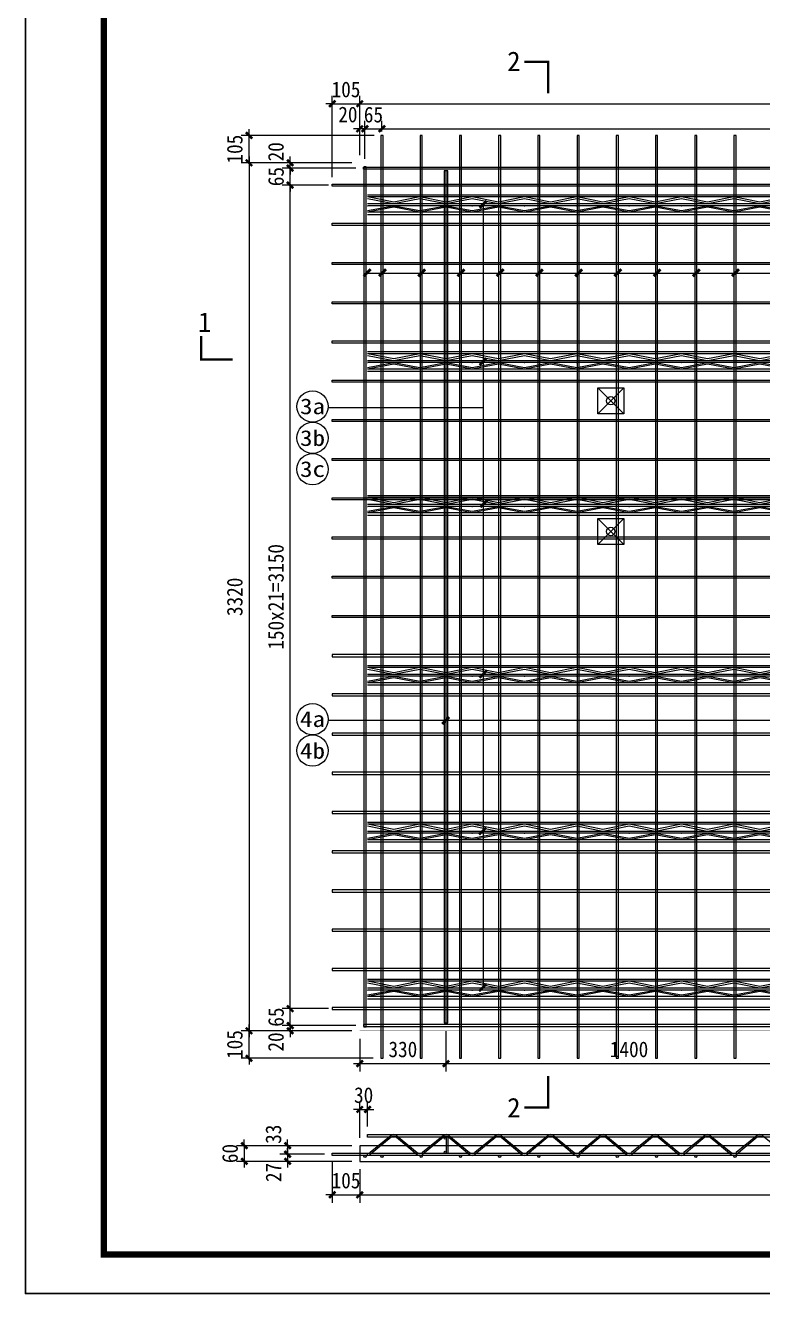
# Model space of a CAD drawing. Header units: millimetres. Extents: x 1735 to 53087, y 855 to 10491.
# Drawn here: x 1735 to 4554, y 855 to 5706 of the extents above; entities that cross this region are included whole.
import ezdxf
from ezdxf.enums import TextEntityAlignment as Align

# ---------------------------------------------------------------- set-up
doc = ezdxf.new("R2010")
doc.units = ezdxf.units.MM
for name, color, linetype, lineweight in [('PUB_DIM', 3, 'Continuous', 15), ('YG-标注', 151, 'Continuous', 15), ('YZ-符号', 96, 'Continuous', 9), ('墙板支撑', 7, 'Continuous', 15), ('文字标注', 7, 'Continuous', 15), ('轮廓线', 2, 'Continuous', 13)]:
    doc.layers.add(name, color=color, linetype=linetype, lineweight=lineweight)
for name, color, linetype in [('S-DETL-TEXT', 7, 'Continuous'), ('YZ-标题文字', 2, 'Continuous'), ('图框2', 1, 'Continuous'), ('图框线', 7, 'Continuous'), ('桁架', 4, 'Continuous'), ('钢筋', 7, 'Continuous')]:
    doc.layers.add(name, color=color, linetype=linetype)
doc.styles.add('YG-样式 2', font='simhei.ttf')
doc.styles.add('YZ-样式 1', font='simhei.ttf', dxfattribs={"width": 0.85})
doc.styles.add('YZ-样式 2', font='simhei.ttf', dxfattribs={"width": 0.9})
doc.dimstyles.new('YZ-30', dxfattribs={"dimscale": 30, "dimtxt": 2, "dimasz": 0.8, "dimexe": 1, "dimexo": 1, "dimgap": 0.8, "dimtad": 1, "dimdec": 0, "dimzin": 1, "dimdsep": 46, "dimtxsty": 'YZ-样式 2', "dimblk": 'ARCHTICK', "dimcen": 250, "dimdle": 0.8, "dimclrd": 151, "dimclre": 151, "dimclrt": 7, "dimazin": 0, "dimtfac": 1, "dimtdec": 0, "dimtix": 1, "dimtmove": 2, "dimatfit": 2, "dimldrblk": 'ARCHTICK', "dimfxl": 1, "dimlwd": 9, "dimlwe": 9, "dimarcsym": 0})

# ---------------------------------------------------------------- blocks, each defined once
blk = doc.blocks.new('_ArchTick')
at = {"color": 0, "linetype": 'ByBlock', "const_width": 0.4}
blk.add_lwpolyline([(-0.5, -0.5), (0.5, 0.5)], dxfattribs=at)
blk = doc.blocks.new('*D96')
at = {"layer": 'Defpoints', "color": 0, "ltscale": 30, "transparency": 16777216}
for p in [(3013.1, 5179.8), (2589.8, 1859.8), (3013.1, 1859.8)]:
    blk.add_point(p, dxfattribs=at)
at = {"layer": 'YG-标注', "color": 151, "lineweight": 9, "ltscale": 30, "transparency": 16777216}
for p, q in [((2589.8, 5203.8), (2589.8, 1835.8)), ((2983.1, 5179.8), (2559.8, 5179.8)), ((2983.1, 1859.8), (2559.8, 1859.8))]:
    blk.add_line(p, q, dxfattribs=at)
at = {"layer": 'YG-标注', "color": 151, "lineweight": 9, "ltscale": 30, "transparency": 16777216, "xscale": 24, "yscale": 24, "zscale": 24}
for p, rotation in [((2589.8, 5179.8), 90), ((2589.8, 1859.8), 270)]:
    blk.add_blockref('_ArchTick', p, dxfattribs=dict(at, rotation=rotation))
at = {"layer": 'YG-标注', "color": 7, "lineweight": 9, "ltscale": 30, "transparency": 16777216, "insert": (2535.5, 3519.8), "char_height": 60, "attachment_point": 5, "rotation": 90, "style": 'YZ-样式 2'}
blk.add_mtext('3320', dxfattribs=at)
blk = doc.blocks.new('*D97')
at = {"layer": 'Defpoints', "color": 0, "ltscale": 30, "transparency": 16777216}
for p in [(2589.8, 5284.8), (3098.1, 5284.8), (3013.1, 5179.8)]:
    blk.add_point(p, dxfattribs=at)
at = {"layer": 'YG-标注', "color": 151, "lineweight": 9, "ltscale": 30, "transparency": 16777216}
for p, q in [((2589.8, 5284.8), (2589.8, 5308.8)), ((3068.1, 5284.8), (2559.8, 5284.8)), ((2589.8, 5179.8), (2589.8, 5284.8)), ((2983.1, 5179.8), (2559.8, 5179.8)), ((2589.8, 5179.8), (2589.8, 5155.8))]:
    blk.add_line(p, q, dxfattribs=at)
at = {"layer": 'YG-标注', "color": 151, "lineweight": 9, "ltscale": 30, "transparency": 16777216, "xscale": 24, "yscale": 24, "zscale": 24}
for p, rotation in [((2589.8, 5284.8), 270), ((2589.8, 5179.8), 90)]:
    blk.add_blockref('_ArchTick', p, dxfattribs=dict(at, rotation=rotation))
at = {"layer": 'YG-标注', "color": 7, "lineweight": 9, "ltscale": 30, "transparency": 16777216, "insert": (2535.5, 5232.3), "char_height": 60, "attachment_point": 5, "rotation": 90, "style": 'YZ-样式 2'}
blk.add_mtext('105', dxfattribs=at)
blk = doc.blocks.new('*D98')
at = {"layer": 'Defpoints', "color": 0, "ltscale": 30, "transparency": 16777216}
for p in [(2589.8, 1859.8), (3013.1, 1859.8), (3094.1, 1754.8)]:
    blk.add_point(p, dxfattribs=at)
at = {"layer": 'YG-标注', "color": 151, "lineweight": 9, "ltscale": 30, "transparency": 16777216}
for p, q in [((2983.1, 1859.8), (2559.8, 1859.8)), ((2589.8, 1859.8), (2589.8, 1883.8)), ((2589.8, 1754.8), (2589.8, 1859.8)), ((3064.1, 1754.8), (2559.8, 1754.8)), ((2589.8, 1754.8), (2589.8, 1730.8))]:
    blk.add_line(p, q, dxfattribs=at)
at = {"layer": 'YG-标注', "color": 151, "lineweight": 9, "ltscale": 30, "transparency": 16777216, "xscale": 24, "yscale": 24, "zscale": 24}
for p, rotation in [((2589.8, 1859.8), 270), ((2589.8, 1754.8), 90)]:
    blk.add_blockref('_ArchTick', p, dxfattribs=dict(at, rotation=rotation))
at = {"layer": 'YG-标注', "color": 7, "lineweight": 9, "ltscale": 30, "transparency": 16777216, "insert": (2535.5, 1807.3), "char_height": 60, "attachment_point": 5, "rotation": 90, "style": 'YZ-样式 2'}
blk.add_mtext('105', dxfattribs=at)
blk = doc.blocks.new('*D99')
at = {"layer": 'Defpoints', "color": 0, "ltscale": 30, "transparency": 16777216}
for p in [(2747.1, 1879.8), (3013.1, 1859.8), (3028.1, 1879.8)]:
    blk.add_point(p, dxfattribs=at)
at = {"layer": 'YG-标注', "color": 151, "lineweight": 9, "ltscale": 30, "transparency": 16777216}
for p, q in [((2747.1, 1879.8), (2747.1, 1903.8)), ((2998.1, 1879.8), (2717.1, 1879.8)), ((2983.1, 1859.8), (2717.1, 1859.8)), ((2747.1, 1859.8), (2747.1, 1879.8)), ((2747.1, 1859.8), (2747.1, 1835.8))]:
    blk.add_line(p, q, dxfattribs=at)
at = {"layer": 'YG-标注', "color": 151, "lineweight": 9, "ltscale": 30, "transparency": 16777216, "xscale": 24, "yscale": 24, "zscale": 24}
for p, rotation in [((2747.1, 1879.8), 270), ((2747.1, 1859.8), 90)]:
    blk.add_blockref('_ArchTick', p, dxfattribs=dict(at, rotation=rotation))
at = {"layer": 'YG-标注', "color": 7, "lineweight": 9, "ltscale": 30, "transparency": 16777216, "insert": (2692.8, 1817.2), "char_height": 60, "attachment_point": 5, "rotation": 90, "style": 'YZ-样式 2'}
blk.add_mtext('20', dxfattribs=at)
blk = doc.blocks.new('*D100')
at = {"layer": 'Defpoints', "color": 0, "ltscale": 30, "transparency": 16777216}
for p in [(2747.1, 5094.8), (2923.1, 5094.8), (2923.1, 1944.8)]:
    blk.add_point(p, dxfattribs=at)
at = {"layer": 'YG-标注', "color": 151, "lineweight": 9, "ltscale": 30, "transparency": 16777216}
for p, q in [((2893.1, 5094.8), (2717.1, 5094.8)), ((2747.1, 1920.8), (2747.1, 5118.8)), ((2893.1, 1944.8), (2717.1, 1944.8))]:
    blk.add_line(p, q, dxfattribs=at)
at = {"layer": 'YG-标注', "color": 151, "lineweight": 9, "ltscale": 30, "transparency": 16777216, "xscale": 24, "yscale": 24, "zscale": 24}
for p, rotation in [((2747.1, 5094.8), 90), ((2747.1, 1944.8), 270)]:
    blk.add_blockref('_ArchTick', p, dxfattribs=dict(at, rotation=rotation))
at = {"layer": 'YG-标注', "color": 7, "lineweight": 9, "ltscale": 30, "transparency": 16777216, "insert": (2692.8, 3519.8), "char_height": 60, "attachment_point": 5, "rotation": 90, "style": 'YZ-样式 2'}
blk.add_mtext('150x21=3150', dxfattribs=at)
blk = doc.blocks.new('*D101')
at = {"layer": 'Defpoints', "color": 0, "ltscale": 30, "transparency": 16777216}
for p in [(2747.1, 5159.8), (3028.1, 5159.8), (2923.1, 5094.8)]:
    blk.add_point(p, dxfattribs=at)
at = {"layer": 'YG-标注', "color": 151, "lineweight": 9, "ltscale": 30, "transparency": 16777216}
for p, q in [((2998.1, 5159.8), (2717.1, 5159.8)), ((2747.1, 5159.8), (2747.1, 5183.8)), ((2747.1, 5094.8), (2747.1, 5159.8)), ((2893.1, 5094.8), (2717.1, 5094.8)), ((2747.1, 5094.8), (2747.1, 5070.8))]:
    blk.add_line(p, q, dxfattribs=at)
at = {"layer": 'YG-标注', "color": 151, "lineweight": 9, "ltscale": 30, "transparency": 16777216, "xscale": 24, "yscale": 24, "zscale": 24}
for p, rotation in [((2747.1, 5159.8), 270), ((2747.1, 5094.8), 90)]:
    blk.add_blockref('_ArchTick', p, dxfattribs=dict(at, rotation=rotation))
at = {"layer": 'YG-标注', "color": 7, "lineweight": 9, "ltscale": 30, "transparency": 16777216, "insert": (2693.1, 5127.3), "char_height": 60, "attachment_point": 5, "rotation": 90, "style": 'YZ-样式 2'}
blk.add_mtext('65', dxfattribs=at)
blk = doc.blocks.new('*D102')
at = {"layer": 'Defpoints', "color": 0, "ltscale": 30, "transparency": 16777216}
for p in [(2747.1, 5179.8), (3013.1, 5179.8), (3028.1, 5159.8)]:
    blk.add_point(p, dxfattribs=at)
at = {"layer": 'YG-标注', "color": 151, "lineweight": 9, "ltscale": 30, "transparency": 16777216}
for p, q in [((2747.1, 5179.8), (2747.1, 5203.8)), ((2983.1, 5179.8), (2717.1, 5179.8)), ((2998.1, 5159.8), (2717.1, 5159.8)), ((2747.1, 5159.8), (2747.1, 5179.8)), ((2747.1, 5159.8), (2747.1, 5135.8))]:
    blk.add_line(p, q, dxfattribs=at)
at = {"layer": 'YG-标注', "color": 151, "lineweight": 9, "ltscale": 30, "transparency": 16777216, "xscale": 24, "yscale": 24, "zscale": 24}
for p, rotation in [((2747.1, 5179.8), 270), ((2747.1, 5159.8), 90)]:
    blk.add_blockref('_ArchTick', p, dxfattribs=dict(at, rotation=rotation))
at = {"layer": 'YG-标注', "color": 7, "lineweight": 9, "ltscale": 30, "transparency": 16777216, "insert": (2692.8, 5222.2), "char_height": 60, "attachment_point": 5, "rotation": 90, "style": 'YZ-样式 2'}
blk.add_mtext('20', dxfattribs=at)
blk = doc.blocks.new('*D103')
at = {"layer": 'Defpoints', "color": 0, "ltscale": 30, "transparency": 16777216}
for p in [(2747.1, 1944.8), (2923.1, 1944.8), (3028.1, 1879.8)]:
    blk.add_point(p, dxfattribs=at)
at = {"layer": 'YG-标注', "color": 151, "lineweight": 9, "ltscale": 30, "transparency": 16777216}
for p, q in [((2893.1, 1944.8), (2717.1, 1944.8)), ((2747.1, 1944.8), (2747.1, 1968.8)), ((2747.1, 1879.8), (2747.1, 1944.8)), ((2998.1, 1879.8), (2717.1, 1879.8)), ((2747.1, 1879.8), (2747.1, 1855.8))]:
    blk.add_line(p, q, dxfattribs=at)
at = {"layer": 'YG-标注', "color": 151, "lineweight": 9, "ltscale": 30, "transparency": 16777216, "xscale": 24, "yscale": 24, "zscale": 24}
for p, rotation in [((2747.1, 1944.8), 270), ((2747.1, 1879.8), 90)]:
    blk.add_blockref('_ArchTick', p, dxfattribs=dict(at, rotation=rotation))
at = {"layer": 'YG-标注', "color": 7, "lineweight": 9, "ltscale": 30, "transparency": 16777216, "insert": (2693.1, 1912.3), "char_height": 60, "attachment_point": 5, "rotation": 90, "style": 'YZ-样式 2'}
blk.add_mtext('65', dxfattribs=at)
blk = doc.blocks.new('A$C7C4453D7')
at = {"color": 3, "lineweight": 15, "xscale": -80, "yscale": 80, "zscale": 80, "rotation": 180}
blk.add_blockref('_ArchTick', (0, 0), dxfattribs=at)
blk = doc.blocks.new('*D111')
at = {"layer": 'Defpoints', "color": 0, "ltscale": 30, "transparency": 16777216}
for p in [(3013.1, 5406), (3013.1, 5179.8), (2908.1, 5094.8)]:
    blk.add_point(p, dxfattribs=at)
at = {"layer": 'YG-标注', "color": 151, "lineweight": 9, "ltscale": 30, "transparency": 16777216}
for p, q in [((2908.1, 5124.8), (2908.1, 5436)), ((3013.1, 5209.8), (3013.1, 5436)), ((2908.1, 5406), (2884.1, 5406)), ((2908.1, 5406), (3013.1, 5406)), ((3013.1, 5406), (3037.1, 5406))]:
    blk.add_line(p, q, dxfattribs=at)
at = {"layer": 'YG-标注', "color": 151, "lineweight": 9, "ltscale": 30, "transparency": 16777216, "xscale": 24, "yscale": 24, "zscale": 24}
blk.add_blockref('_ArchTick', (2908.1, 5406), dxfattribs=at)
at = {"layer": 'YG-标注', "color": 151, "lineweight": 9, "ltscale": 30, "transparency": 16777216, "xscale": 24, "yscale": 24, "zscale": 24, "rotation": 180}
blk.add_blockref('_ArchTick', (3013.1, 5406), dxfattribs=at)
at = {"layer": 'YG-标注', "color": 7, "ltscale": 30, "transparency": 16777216, "insert": (2960.6, 5460.3), "char_height": 60, "attachment_point": 5, "style": 'YZ-样式 2'}
blk.add_mtext('105', dxfattribs=at)
blk = doc.blocks.new('*D112')
at = {"layer": 'Defpoints', "color": 0, "ltscale": 30, "transparency": 16777216}
for p in [(3098.1, 5310.1), (3098.1, 5269.8), (3033.1, 5164.8)]:
    blk.add_point(p, dxfattribs=at)
at = {"layer": 'YG-标注', "color": 151, "lineweight": 9, "ltscale": 30, "transparency": 16777216}
for p, q in [((3033.1, 5194.8), (3033.1, 5340.1)), ((3098.1, 5299.8), (3098.1, 5340.1)), ((3033.1, 5310.1), (3009.1, 5310.1)), ((3033.1, 5310.1), (3098.1, 5310.1)), ((3098.1, 5310.1), (3122.1, 5310.1))]:
    blk.add_line(p, q, dxfattribs=at)
at = {"layer": 'YG-标注', "color": 151, "lineweight": 9, "ltscale": 30, "transparency": 16777216, "xscale": 24, "yscale": 24, "zscale": 24}
blk.add_blockref('_ArchTick', (3033.1, 5310.1), dxfattribs=at)
at = {"layer": 'YG-标注', "color": 151, "lineweight": 9, "ltscale": 30, "transparency": 16777216, "xscale": 24, "yscale": 24, "zscale": 24, "rotation": 180}
blk.add_blockref('_ArchTick', (3098.1, 5310.1), dxfattribs=at)
at = {"layer": 'YG-标注', "color": 7, "ltscale": 30, "transparency": 16777216, "insert": (3065.6, 5364.1), "char_height": 60, "attachment_point": 5, "style": 'YZ-样式 2'}
blk.add_mtext('65', dxfattribs=at)
blk = doc.blocks.new('*D113')
at = {"layer": 'Defpoints', "color": 0, "ltscale": 30, "transparency": 16777216}
for p in [(3013.1, 5310.1), (3013.1, 5179.8), (3033.1, 5164.8)]:
    blk.add_point(p, dxfattribs=at)
at = {"layer": 'YG-标注', "color": 151, "lineweight": 9, "ltscale": 30, "transparency": 16777216}
for p, q in [((3013.1, 5209.8), (3013.1, 5340.1)), ((3033.1, 5194.8), (3033.1, 5340.1)), ((3013.1, 5310.1), (2989.1, 5310.1)), ((3033.1, 5310.1), (3013.1, 5310.1)), ((3033.1, 5310.1), (3057.1, 5310.1))]:
    blk.add_line(p, q, dxfattribs=at)
at = {"layer": 'YG-标注', "color": 151, "lineweight": 9, "ltscale": 30, "transparency": 16777216, "xscale": 24, "yscale": 24, "zscale": 24}
blk.add_blockref('_ArchTick', (3013.1, 5310.1), dxfattribs=at)
at = {"layer": 'YG-标注', "color": 151, "lineweight": 9, "ltscale": 30, "transparency": 16777216, "xscale": 24, "yscale": 24, "zscale": 24, "rotation": 180}
blk.add_blockref('_ArchTick', (3033.1, 5310.1), dxfattribs=at)
at = {"layer": 'YG-标注', "color": 7, "ltscale": 30, "transparency": 16777216, "insert": (2967.9, 5364.5), "char_height": 60, "attachment_point": 5, "style": 'YZ-样式 2'}
blk.add_mtext('20', dxfattribs=at)
blk = doc.blocks.new('*D114')
at = {"layer": 'Defpoints', "color": 0, "ltscale": 30, "transparency": 16777216}
for p in [(6633.1, 5406), (3013.1, 5179.8), (6633.1, 5179.8)]:
    blk.add_point(p, dxfattribs=at)
at = {"layer": 'YG-标注', "color": 151, "lineweight": 9, "ltscale": 30, "transparency": 16777216}
for p, q in [((3013.1, 5209.8), (3013.1, 5436)), ((6633.1, 5209.8), (6633.1, 5436)), ((2989.1, 5406), (6657.1, 5406))]:
    blk.add_line(p, q, dxfattribs=at)
at = {"layer": 'YG-标注', "color": 151, "lineweight": 9, "ltscale": 30, "transparency": 16777216, "xscale": 24, "yscale": 24, "zscale": 24, "rotation": 180}
blk.add_blockref('_ArchTick', (3013.1, 5406), dxfattribs=at)
at = {"layer": 'YG-标注', "color": 151, "lineweight": 9, "ltscale": 30, "transparency": 16777216, "xscale": 24, "yscale": 24, "zscale": 24}
blk.add_blockref('_ArchTick', (6633.1, 5406), dxfattribs=at)
at = {"layer": 'YG-标注', "color": 7, "lineweight": 9, "ltscale": 30, "transparency": 16777216, "insert": (4823.1, 5460.3), "char_height": 60, "attachment_point": 5, "style": 'YZ-样式 2'}
blk.add_mtext('3620', dxfattribs=at)
blk = doc.blocks.new('*D117')
at = {"layer": 'Defpoints', "color": 0, "ltscale": 30, "transparency": 16777216}
for p in [(6548.1, 5310.1), (3098.1, 5269.8), (6548.1, 5269.8)]:
    blk.add_point(p, dxfattribs=at)
at = {"layer": 'YG-标注', "color": 151, "lineweight": 9, "ltscale": 30, "transparency": 16777216}
for p, q in [((3098.1, 5299.8), (3098.1, 5340.1)), ((6548.1, 5299.8), (6548.1, 5340.1)), ((3074.1, 5310.1), (6572.1, 5310.1))]:
    blk.add_line(p, q, dxfattribs=at)
at = {"layer": 'YG-标注', "color": 151, "lineweight": 9, "ltscale": 30, "transparency": 16777216, "xscale": 24, "yscale": 24, "zscale": 24, "rotation": 180}
blk.add_blockref('_ArchTick', (3098.1, 5310.1), dxfattribs=at)
at = {"layer": 'YG-标注', "color": 151, "lineweight": 9, "ltscale": 30, "transparency": 16777216, "xscale": 24, "yscale": 24, "zscale": 24}
blk.add_blockref('_ArchTick', (6548.1, 5310.1), dxfattribs=at)
at = {"layer": 'YG-标注', "color": 7, "ltscale": 30, "transparency": 16777216, "insert": (4823.1, 5364.5), "char_height": 60, "attachment_point": 5, "style": 'YZ-样式 2'}
blk.add_mtext('150x23=3450', dxfattribs=at)
blk = doc.blocks.new('*D119')
at = {"layer": 'Defpoints', "color": 0, "ltscale": 30, "transparency": 16777216}
for p in [(2908.1, 1387.5), (3013.1, 1360.5), (3013.1, 1232.5)]:
    blk.add_point(p, dxfattribs=at)
at = {"layer": 'YG-标注', "color": 151, "lineweight": 9, "ltscale": 30, "transparency": 16777216}
for p, q in [((2908.1, 1357.5), (2908.1, 1202.5)), ((3013.1, 1330.5), (3013.1, 1202.5)), ((2908.1, 1232.5), (2884.1, 1232.5)), ((2908.1, 1232.5), (3013.1, 1232.5)), ((3013.1, 1232.5), (3037.1, 1232.5))]:
    blk.add_line(p, q, dxfattribs=at)
at = {"layer": 'YG-标注', "color": 151, "lineweight": 9, "ltscale": 30, "transparency": 16777216, "xscale": 24, "yscale": 24, "zscale": 24}
blk.add_blockref('_ArchTick', (2908.1, 1232.5), dxfattribs=at)
at = {"layer": 'YG-标注', "color": 151, "lineweight": 9, "ltscale": 30, "transparency": 16777216, "xscale": 24, "yscale": 24, "zscale": 24, "rotation": 180}
blk.add_blockref('_ArchTick', (3013.1, 1232.5), dxfattribs=at)
at = {"layer": 'YG-标注', "color": 7, "lineweight": 9, "ltscale": 30, "transparency": 16777216, "insert": (2960.6, 1286.8), "char_height": 60, "attachment_point": 5, "style": 'YZ-样式 2'}
blk.add_mtext('105', dxfattribs=at)
blk = doc.blocks.new('*D120')
at = {"layer": 'Defpoints', "color": 0, "ltscale": 30, "transparency": 16777216}
for p in [(3013.1, 1360.5), (6633.1, 1360.5), (6633.1, 1232.5)]:
    blk.add_point(p, dxfattribs=at)
at = {"layer": 'YG-标注', "color": 151, "lineweight": 9, "ltscale": 30, "transparency": 16777216}
for p, q in [((3013.1, 1330.5), (3013.1, 1202.5)), ((6633.1, 1330.5), (6633.1, 1202.5)), ((2989.1, 1232.5), (6657.1, 1232.5))]:
    blk.add_line(p, q, dxfattribs=at)
at = {"layer": 'YG-标注', "color": 151, "lineweight": 9, "ltscale": 30, "transparency": 16777216, "xscale": 24, "yscale": 24, "zscale": 24, "rotation": 180}
blk.add_blockref('_ArchTick', (3013.1, 1232.5), dxfattribs=at)
at = {"layer": 'YG-标注', "color": 151, "lineweight": 9, "ltscale": 30, "transparency": 16777216, "xscale": 24, "yscale": 24, "zscale": 24}
blk.add_blockref('_ArchTick', (6633.1, 1232.5), dxfattribs=at)
at = {"layer": 'YG-标注', "color": 7, "lineweight": 9, "ltscale": 30, "transparency": 16777216, "insert": (4823.1, 1286.8), "char_height": 60, "attachment_point": 5, "style": 'YZ-样式 2'}
blk.add_mtext('3620', dxfattribs=at)
blk = doc.blocks.new('*D123')
at = {"layer": 'Defpoints', "color": 0, "ltscale": 30, "transparency": 16777216}
for p in [(3043.1, 1559.2), (3043.1, 1463.6), (3013.1, 1420.5)]:
    blk.add_point(p, dxfattribs=at)
at = {"layer": 'YG-标注', "color": 151, "lineweight": 9, "ltscale": 30, "transparency": 16777216}
for p, q in [((3013.1, 1559.2), (2989.1, 1559.2)), ((3013.1, 1450.5), (3013.1, 1589.2)), ((3013.1, 1559.2), (3043.1, 1559.2)), ((3043.1, 1493.6), (3043.1, 1589.2)), ((3043.1, 1559.2), (3067.1, 1559.2))]:
    blk.add_line(p, q, dxfattribs=at)
at = {"layer": 'YG-标注', "color": 151, "lineweight": 9, "ltscale": 30, "transparency": 16777216, "xscale": 24, "yscale": 24, "zscale": 24}
blk.add_blockref('_ArchTick', (3013.1, 1559.2), dxfattribs=at)
at = {"layer": 'YG-标注', "color": 151, "lineweight": 9, "ltscale": 30, "transparency": 16777216, "xscale": 24, "yscale": 24, "zscale": 24, "rotation": 180}
blk.add_blockref('_ArchTick', (3043.1, 1559.2), dxfattribs=at)
at = {"layer": 'YG-标注', "color": 7, "lineweight": 9, "ltscale": 30, "transparency": 16777216, "insert": (3028.1, 1613.5), "char_height": 60, "attachment_point": 5, "style": 'YZ-样式 2'}
blk.add_mtext('30', dxfattribs=at)
blk = doc.blocks.new('*D124')
at = {"layer": 'Defpoints', "color": 0, "ltscale": 30, "transparency": 16777216}
for p in [(3013.1, 1420.5), (2571.7, 1360.5), (3013.1, 1360.5)]:
    blk.add_point(p, dxfattribs=at)
at = {"layer": 'YG-标注', "color": 151, "lineweight": 9, "ltscale": 30, "transparency": 16777216}
for p, q in [((2983.1, 1420.5), (2541.7, 1420.5)), ((2571.7, 1420.5), (2571.7, 1444.5)), ((2571.7, 1420.5), (2571.7, 1360.5)), ((2983.1, 1360.5), (2541.7, 1360.5)), ((2571.7, 1360.5), (2571.7, 1336.5))]:
    blk.add_line(p, q, dxfattribs=at)
at = {"layer": 'YG-标注', "color": 151, "lineweight": 9, "ltscale": 30, "transparency": 16777216, "xscale": 24, "yscale": 24, "zscale": 24}
for p, rotation in [((2571.7, 1420.5), 270), ((2571.7, 1360.5), 90)]:
    blk.add_blockref('_ArchTick', p, dxfattribs=dict(at, rotation=rotation))
at = {"layer": 'YG-标注', "color": 7, "lineweight": 9, "ltscale": 30, "transparency": 16777216, "insert": (2517.3, 1390.5), "char_height": 60, "attachment_point": 5, "rotation": 90, "style": 'YZ-样式 2'}
blk.add_mtext('60', dxfattribs=at)
blk = doc.blocks.new('*D125')
at = {"layer": 'Defpoints', "color": 0, "ltscale": 30, "transparency": 16777216}
for p in [(3013.1, 1420.5), (2737.3, 1387.5), (2908.1, 1387.5)]:
    blk.add_point(p, dxfattribs=at)
at = {"layer": 'YG-标注', "color": 151, "lineweight": 9, "ltscale": 30, "transparency": 16777216}
for p, q in [((2983.1, 1420.5), (2707.3, 1420.5)), ((2737.3, 1420.5), (2737.3, 1444.5)), ((2737.3, 1420.5), (2737.3, 1387.5)), ((2878.1, 1387.5), (2707.3, 1387.5)), ((2737.3, 1387.5), (2737.3, 1363.5))]:
    blk.add_line(p, q, dxfattribs=at)
at = {"layer": 'YG-标注', "color": 151, "lineweight": 9, "ltscale": 30, "transparency": 16777216, "xscale": 24, "yscale": 24, "zscale": 24}
for p, rotation in [((2737.3, 1420.5), 270), ((2737.3, 1387.5), 90)]:
    blk.add_blockref('_ArchTick', p, dxfattribs=dict(at, rotation=rotation))
at = {"layer": 'YG-标注', "color": 7, "lineweight": 9, "ltscale": 30, "transparency": 16777216, "insert": (2683.3, 1464.3), "char_height": 60, "attachment_point": 5, "rotation": 90, "style": 'YZ-样式 2'}
blk.add_mtext('33', dxfattribs=at)
blk = doc.blocks.new('*D126')
at = {"layer": 'Defpoints', "color": 0, "ltscale": 30, "transparency": 16777216}
for p in [(2737.3, 1360.5), (2908.1, 1387.5), (3013.1, 1360.5)]:
    blk.add_point(p, dxfattribs=at)
at = {"layer": 'YG-标注', "color": 151, "lineweight": 9, "ltscale": 30, "transparency": 16777216}
for p, q in [((2737.3, 1387.5), (2737.3, 1411.5)), ((2878.1, 1387.5), (2707.3, 1387.5)), ((2983.1, 1360.5), (2707.3, 1360.5)), ((2737.3, 1387.5), (2737.3, 1360.5)), ((2737.3, 1360.5), (2737.3, 1336.5))]:
    blk.add_line(p, q, dxfattribs=at)
at = {"layer": 'YG-标注', "color": 151, "lineweight": 9, "ltscale": 30, "transparency": 16777216, "xscale": 24, "yscale": 24, "zscale": 24}
for p, rotation in [((2737.3, 1387.5), 270), ((2737.3, 1360.5), 90)]:
    blk.add_blockref('_ArchTick', p, dxfattribs=dict(at, rotation=rotation))
at = {"layer": 'YG-标注', "color": 7, "lineweight": 9, "ltscale": 30, "transparency": 16777216, "insert": (2683.3, 1318), "char_height": 60, "attachment_point": 5, "rotation": 90, "style": 'YZ-样式 2'}
blk.add_mtext('27', dxfattribs=at)
blk = doc.blocks.new('A$C57DD017C')
at = {"layer": '桁架', "color": 4, "lineweight": 9}
for p, q in [((-3560.9, 4), (-3559.1, 4)), ((-3560, 38), (0, 38)), ((-3460, 10), (-3560, 30)), ((-3560, 30), (-3560, 30)), ((0, 30), (-3560, 30)), ((-3560, 23.7), (-3560, 23.7)), ((-3560, 23.7), (-3460.9, 4)), ((-3560, 4), (0, 4)), ((-3360, 30), (-3460, 10)), ((-3459.1, 4), (-3360, 23.7)), ((-3360.9, 4), (-3359.1, 4)), ((-3260, 10), (-3360, 30)), ((-3360, 23.7), (-3260.9, 4)), ((-3160, 30), (-3260, 10)), ((-3259.1, 4), (-3160, 23.7)), ((-3160.9, 4), (-3159.1, 4)), ((-3160.9, 4), (-3159.3, 4)), ((-3060, 10), (-3160, 30)), ((-3160, 23.7), (-3060.9, 4)), ((-2960, 30), (-3060, 10)), ((-3059.1, 4), (-2960, 23.7)), ((-2960.9, 4), (-2959.1, 4)), ((-2960.9, 4), (-2959.1, 4)), ((-2960.9, 4), (-2959.3, 4)), ((-2860, 10), (-2960, 30)), ((-2960, 23.7), (-2860.9, 4)), ((-2760, 30), (-2860, 10)), ((-2859.1, 4), (-2760, 23.7)), ((-2760.9, 4), (-2759.1, 4)), ((-2660, 10), (-2760, 30)), ((-2760, 23.7), (-2660.9, 4)), ((-2560, 30), (-2660, 10)), ((-2659.1, 4), (-2560, 23.7)), ((-2560.9, 4), (-2559.1, 4)), ((-2460, 10), (-2560, 30)), ((-2560, 23.7), (-2460.9, 4)), ((-2360, 30), (-2460, 10)), ((-2459.1, 4), (-2360, 23.7)), ((-2360.9, 4), (-2359.1, 4)), ((-2260, 10), (-2360, 30)), ((-2360, 23.7), (-2260.9, 4)), ((-2160, 30), (-2260, 10)), ((-2259.1, 4), (-2160, 23.7)), ((-2160.9, 4), (-2159.1, 4)), ((-2060, 10), (-2160, 30)), ((-2160, 23.7), (-2060.9, 4)), ((-1960, 30), (-2060, 10)), ((-2059.3, 4), (-1960, 23.7)), ((-3560.9, -4), (-3559.1, -4)), ((-3560, -22.7), (-3460.9, -4)), ((0, -4), (-3560, -4)), ((-3460, -10), (-3560, -29)), ((-3560, -22.7), (-3560, -22.7)), ((-3560, -29), (-3560, -29)), ((0, -29), (-3560, -29)), ((-3560, -37), (0, -37)), ((-3360, -29), (-3460, -10)), ((-3459.1, -4), (-3360, -22.7)), ((-3360.9, -4), (-3359.1, -4)), ((-3360, -22.7), (-3260.9, -4)), ((-3260, -10), (-3360, -29)), ((-3160, -29), (-3260, -10)), ((-3259.1, -4), (-3160, -22.7)), ((-3160.9, -4), (-3159.1, -4)), ((-3160.9, -4), (-3159.3, -4)), ((-3160, -22.7), (-3060.9, -4)), ((-3060, -10), (-3160, -29)), ((-2960, -29), (-3060, -10)), ((-3059.1, -4), (-2960, -22.7)), ((-2960.9, -4), (-2959.1, -4)), ((-2960.9, -4), (-2959.1, -4)), ((-2960.9, -4), (-2959.3, -4)), ((-2960, -22.7), (-2860.9, -4)), ((-2860, -10), (-2960, -29)), ((-2760, -29), (-2860, -10)), ((-2859.1, -4), (-2760, -22.7)), ((-2760.9, -4), (-2759.1, -4)), ((-2760, -22.7), (-2660.9, -4)), ((-2660, -10), (-2760, -29)), ((-2560, -29), (-2660, -10)), ((-2659.1, -4), (-2560, -22.7)), ((-2560.9, -4), (-2559.1, -4)), ((-2560, -22.7), (-2460.9, -4)), ((-2460, -10), (-2560, -29)), ((-2360, -29), (-2460, -10)), ((-2459.1, -4), (-2360, -22.7)), ((-2360.9, -4), (-2359.1, -4)), ((-2360, -22.7), (-2260.9, -4)), ((-2260, -10), (-2360, -29)), ((-2160, -29), (-2260, -10)), ((-2259.1, -4), (-2160, -22.7)), ((-2160.9, -4), (-2159.1, -4)), ((-2160, -22.7), (-2060.9, -4)), ((-2060, -10), (-2160, -29)), ((-1960, -29), (-2060, -10)), ((-2059.3, -4), (-1960, -22.7))]:
    blk.add_line(p, q, dxfattribs=at)
blk = doc.blocks.new('*D153')
at = {"layer": 'Defpoints', "color": 0, "ltscale": 30, "transparency": 16777216}
for p in [(3013.1, 1859.8), (3342.8, 1889.8), (3342.8, 1734.3)]:
    blk.add_point(p, dxfattribs=at)
at = {"layer": 'YG-标注', "color": 151, "lineweight": 9, "ltscale": 30, "transparency": 16777216}
for p, q in [((3342.8, 1859.8), (3342.8, 1704.3)), ((3013.1, 1829.8), (3013.1, 1704.3)), ((2989.1, 1734.3), (3366.8, 1734.3))]:
    blk.add_line(p, q, dxfattribs=at)
at = {"layer": 'YG-标注', "color": 151, "lineweight": 9, "ltscale": 30, "transparency": 16777216, "xscale": 24, "yscale": 24, "zscale": 24, "rotation": 180}
blk.add_blockref('_ArchTick', (3013.1, 1734.3), dxfattribs=at)
at = {"layer": 'YG-标注', "color": 151, "lineweight": 9, "ltscale": 30, "transparency": 16777216, "xscale": 24, "yscale": 24, "zscale": 24}
blk.add_blockref('_ArchTick', (3342.8, 1734.3), dxfattribs=at)
at = {"layer": 'YG-标注', "color": 7, "ltscale": 30, "transparency": 16777216, "insert": (3178, 1788.6), "char_height": 60, "attachment_point": 5, "style": 'YZ-样式 2'}
blk.add_mtext('330', dxfattribs=at)
blk = doc.blocks.new('*D154')
at = {"layer": 'Defpoints', "color": 0, "ltscale": 30, "transparency": 16777216}
for p in [(3342.8, 1889.8), (4743, 1889.4), (4743, 1734.3)]:
    blk.add_point(p, dxfattribs=at)
at = {"layer": 'YG-标注', "color": 151, "lineweight": 9, "ltscale": 30, "transparency": 16777216}
for p, q in [((3342.8, 1859.8), (3342.8, 1704.3)), ((4743, 1859.4), (4743, 1704.3)), ((3318.8, 1734.3), (4767, 1734.3))]:
    blk.add_line(p, q, dxfattribs=at)
at = {"layer": 'YG-标注', "color": 151, "lineweight": 9, "ltscale": 30, "transparency": 16777216, "xscale": 24, "yscale": 24, "zscale": 24, "rotation": 180}
blk.add_blockref('_ArchTick', (3342.8, 1734.3), dxfattribs=at)
at = {"layer": 'YG-标注', "color": 151, "lineweight": 9, "ltscale": 30, "transparency": 16777216, "xscale": 24, "yscale": 24, "zscale": 24}
blk.add_blockref('_ArchTick', (4743, 1734.3), dxfattribs=at)
at = {"layer": 'YG-标注', "color": 7, "ltscale": 30, "transparency": 16777216, "insert": (4042.9, 1788.6), "char_height": 60, "attachment_point": 5, "style": 'YZ-样式 2'}
blk.add_mtext('1400', dxfattribs=at)
blk = doc.blocks.new('A$C184909A8')
at = {"layer": '桁架', "color": 4, "lineweight": 9}
for p, q in [((-6.5, 0), (-6.5, -62.1)), ((0, 0), (0, -62.1))]:
    blk.add_line(p, q, dxfattribs=at)
for centre in [(-10.5, -4), (-10.5, -58.1)]:
    blk.add_circle(centre, 4, dxfattribs=at)
blk = doc.blocks.new('A$C58884BC7')
at = {"layer": '钢筋', "color": 4, "lineweight": 13}
for points in [[(-7.2, 0), (7.3, 0), (7.3, 3200), (7.3, 3260), (-7.2, 3260)], [(-7.2, 3260), (-7.2, 3260), (-7.2, 0)], [(-0.8, 3260), (-0.8, 3200), (-0.8, 0)]]:
    blk.add_lwpolyline(points, dxfattribs=at)
blk = doc.blocks.new('A$C6C6A476D')
at = {"layer": '墙板支撑', "color": 6, "ltscale": 30}
for p, q in [((50, 50), (-50, -50)), ((-50, 50), (50, -50))]:
    blk.add_line(p, q, dxfattribs=at)
blk.add_lwpolyline([(-50, 50), (50, 50), (50, -50), (-50, -50)], close=True, dxfattribs=at)
blk.add_circle((0, 0), 16, dxfattribs=at)
blk = doc.blocks.new('A$C35D967A2')
at = {"layer": '墙板支撑', "color": 0, "ltscale": 30}
for p in [(50, 50), (550, 50)]:
    blk.add_blockref('A$C6C6A476D', p, dxfattribs=at)

msp = doc.modelspace()

# ---------------------------------------------------------------- linework, layer by layer
at = {"layer": 'PUB_DIM', "color": 1, "const_width": 9}
for points in [[(2406.8, 4517.4), (2406.8, 4427.4), (2526.8, 4427.4)], [(3643.1, 1566.4), (3733.1, 1566.4), (3733.1, 1686.4)]]:
    msp.add_lwpolyline(points, dxfattribs=at)
at = {"layer": 'YZ-符号', "color": 3}
for p, q in [((3484.8, 5020.6), (3484.8, 2023.8)), ((3484.8, 4243.2), (2892.6, 4243.2)), ((6151.6, 3046.9), (2892.6, 3046.9))]:
    msp.add_line(p, q, dxfattribs=at)
at = {"layer": 'YZ-符号', "color": 3, "lineweight": 13}
msp.add_line((3039.1, 4757.6), (6724, 4757.6), dxfattribs=at)
at = {"layer": 'YZ-符号', "color": 1, "const_width": 9}
msp.add_lwpolyline([(3643.1, 5565.7), (3733.1, 5565.7), (3733.1, 5446)], dxfattribs=at)
at = {"layer": 'YZ-符号', "color": 3}
for centre in [(2832.6, 4247.9), (2832.6, 4127.9), (2832.6, 4007.9), (2832.6, 3051.6), (2832.6, 2931.6)]:
    msp.add_circle(centre, 60, dxfattribs=at)
at = {"layer": '图框2', "color": 1}
msp.add_lwpolyline([(1734.6, 9764.6), (1734.6, 854.6), (14334.6, 854.6), (14334.6, 9764.6)], close=True, dxfattribs=at)
at = {"layer": '图框线', "const_width": 24}
msp.add_lwpolyline([(2034.6, 9614.6), (14184.6, 9614.6), (14184.6, 1004.6), (2034.6, 1004.6)], close=True, dxfattribs=at)
at = {"layer": '桁架', "color": 4, "lineweight": 9}
for p, q in [((3043.1, 1463.6), (6603.1, 1463.6)), ((3043.1, 1453.6), (3043.1, 1463.6)), ((3133, 1460), (3053, 1394.5)), ((3153.6, 1459.9), (3233.1, 1394.3)), ((3333, 1460), (3252.9, 1394.3)), ((3353.7, 1459.8), (3432.9, 1394.3)), ((3533, 1460), (3452.9, 1394.3)), ((3553.7, 1459.8), (3632.9, 1394.3)), ((3733, 1460), (3652.9, 1394.3)), ((3753.7, 1459.8), (3832.9, 1394.3)), ((3933, 1460), (3852.9, 1394.3)), ((3953.7, 1459.8), (4032.9, 1394.3)), ((4133, 1460), (4052.9, 1394.3)), ((4153.7, 1459.8), (4232.9, 1394.3)), ((4333, 1460), (4252.9, 1394.3)), ((4353.7, 1459.8), (4432.9, 1394.3)), ((4533, 1460), (4452.9, 1394.3)), ((4553.7, 1459.8), (4632.9, 1394.3)), ((6603.1, 1453.6), (3043.1, 1453.6)), ((3132.9, 1452.6), (3053.2, 1387.1)), ((3153.7, 1452.5), (3233.3, 1386.8)), ((3332.9, 1452.6), (3253.5, 1387.1)), ((3353.7, 1452.5), (3433.1, 1386.9)), ((3532.9, 1452.6), (3453.5, 1387.1)), ((3553.7, 1452.5), (3633.1, 1386.9)), ((3732.9, 1452.6), (3653.5, 1387.1)), ((3753.7, 1452.5), (3833.1, 1386.9)), ((3932.9, 1452.6), (3853.5, 1387.1)), ((3953.7, 1452.5), (4033.1, 1386.9)), ((4132.9, 1452.6), (4053.5, 1387.1)), ((4153.7, 1452.5), (4233.1, 1386.9)), ((4332.9, 1452.6), (4253.5, 1387.1)), ((4353.7, 1452.5), (4433.1, 1386.9)), ((4532.9, 1452.6), (4453.5, 1387.1)), ((3043.1, 1383.5), (3043.1, 1391.5)), ((3043.1, 1391.5), (6603.1, 1391.5)), ((6603.1, 1383.5), (3043.1, 1383.5))]:
    msp.add_line(p, q, dxfattribs=at)
for centre, radius, start, end in [((3143.2, 1439.7), 16.5, 50.8447, 128.6685), ((3143.2, 1447.3), 16.2, 50.127, 128.9467), ((3343.2, 1439.7), 16.5, 50.8447, 128.6685), ((3343.2, 1447.3), 16.2, 50.127, 128.9467), ((3543.2, 1439.7), 16.5, 50.8447, 128.6685), ((3543.2, 1447.3), 16.2, 50.127, 128.9467), ((3743.2, 1439.7), 16.5, 50.8447, 128.6685), ((3743.2, 1447.3), 16.2, 50.127, 128.9467), ((3943.2, 1439.7), 16.5, 50.8447, 128.6685), ((3943.2, 1447.3), 16.2, 50.127, 128.9467), ((4143.2, 1439.7), 16.5, 50.8447, 128.6685), ((4143.2, 1447.3), 16.2, 50.127, 128.9467), ((4343.2, 1439.7), 16.5, 50.8447, 128.6685), ((4343.2, 1447.3), 16.2, 50.127, 128.9467), ((4543.2, 1439.7), 16.5, 50.8447, 128.6685), ((4543.2, 1447.3), 16.2, 50.127, 128.9467), ((3042.7, 1407.4), 16.5, 271.2544, 308.5712), ((3042.9, 1400), 16.5, 270.5849, 308.6383), ((3243, 1407.4), 16.5, 232.4949, 308.5712), ((3243.2, 1400), 16.5, 232.5315, 308.6383), ((3443, 1407.4), 16.5, 232.4949, 308.5712), ((3443.2, 1400), 16.5, 232.5315, 308.6383), ((3643, 1407.4), 16.5, 232.4949, 308.5712), ((3643.2, 1400), 16.5, 232.5315, 308.6383), ((3843, 1407.4), 16.5, 232.4949, 308.5712), ((3843.2, 1400), 16.5, 232.5315, 308.6383), ((4043, 1407.4), 16.5, 232.4949, 308.5712), ((4043.2, 1400), 16.5, 232.5315, 308.6383), ((4243, 1407.4), 16.5, 232.4949, 308.5712), ((4243.2, 1400), 16.5, 232.5315, 308.6383), ((4443, 1407.4), 16.5, 232.4949, 308.5712), ((4443.2, 1400), 16.5, 232.5315, 308.6383)]:
    msp.add_arc(centre, radius, start, end, dxfattribs=at)
at = {"layer": '轮廓线', "color": 2, "lineweight": 30, "const_width": 0.05}
msp.add_lwpolyline([(6633.1, 5179.8), (6633.1, 1859.8), (3013.1, 1859.8), (3013.1, 5179.8)], close=True, dxfattribs=at)
at = {"layer": '轮廓线', "color": 2, "lineweight": 9}
msp.add_lwpolyline([(3013.1, 1360.5), (6633.1, 1360.5), (6633.1, 1420.5), (5933.1, 1420.5), (3013.1, 1420.5), (3013.1, 1420.5)], close=True, dxfattribs=at)
at = {"layer": '钢筋', "color": 5, "lineweight": 13}
for points in [[(3102.1, 5179.8), (3102.1, 5284.8), (3094.1, 5284.8), (3094.1, 5179.8), (3094.1, 1754.8), (3102.1, 1754.8)], [(3252.1, 5179.8), (3252.1, 5284.8), (3244.1, 5284.8), (3244.1, 5179.8), (3244.1, 1754.8), (3252.1, 1754.8)], [(3402.1, 5179.8), (3402.1, 5284.8), (3394.1, 5284.8), (3394.1, 5179.8), (3394.1, 1754.8), (3402.1, 1754.8)], [(3552.1, 5179.8), (3552.1, 5284.8), (3544.1, 5284.8), (3544.1, 5179.8), (3544.1, 1754.8), (3552.1, 1754.8)], [(3702.1, 5179.8), (3702.1, 5284.8), (3694.1, 5284.8), (3694.1, 5179.8), (3694.1, 1754.8), (3702.1, 1754.8)], [(3852.1, 5179.8), (3852.1, 5284.8), (3844.1, 5284.8), (3844.1, 5179.8), (3844.1, 1754.8), (3852.1, 1754.8)], [(4002.1, 5179.8), (4002.1, 5284.8), (3994.1, 5284.8), (3994.1, 5179.8), (3994.1, 1754.8), (4002.1, 1754.8)], [(4152.1, 5179.8), (4152.1, 5284.8), (4144.1, 5284.8), (4144.1, 5179.8), (4144.1, 1754.8), (4152.1, 1754.8)], [(4302.1, 5179.8), (4302.1, 5284.8), (4294.1, 5284.8), (4294.1, 5179.8), (4294.1, 1754.8), (4302.1, 1754.8)], [(4452.1, 5179.8), (4452.1, 5284.8), (4444.1, 5284.8), (4444.1, 5179.8), (4444.1, 1754.8), (4452.1, 1754.8)]]:
    msp.add_lwpolyline(points, close=True, dxfattribs=at)
at = {"layer": '钢筋', "color": 1, "lineweight": 13}
for points in [[(3028.1, 5163.8), (6618.1, 5163.8), (6618.1, 5155.8), (3028.1, 5155.8)], [(2908.1, 5098.8), (6738.1, 5098.8), (6738.1, 5090.8), (2908.1, 5090.8)], [(2908.1, 4948.8), (6738.1, 4948.8), (6738.1, 4940.8), (2908.1, 4940.8)], [(2908.1, 4798.8), (6738.1, 4798.8), (6738.1, 4790.8), (2908.1, 4790.8)], [(2908.1, 4648.8), (6738.1, 4648.8), (6738.1, 4640.8), (2908.1, 4640.8)], [(2908.1, 4498.8), (6738.1, 4498.8), (6738.1, 4490.8), (2908.1, 4490.8)], [(2908.1, 4348.8), (6738.1, 4348.8), (6738.1, 4340.8), (2908.1, 4340.8)], [(2908.1, 4198.8), (6738.1, 4198.8), (6738.1, 4190.8), (2908.1, 4190.8)], [(2908.1, 4048.8), (6738.1, 4048.8), (6738.1, 4040.8), (2908.1, 4040.8)], [(2908.1, 3898.8), (6738.1, 3898.8), (6738.1, 3890.8), (2908.1, 3890.8)], [(2908.1, 3748.8), (6738.1, 3748.8), (6738.1, 3740.8), (2908.1, 3740.8)], [(2908.1, 3448.8), (6738.1, 3448.8), (6738.1, 3440.8), (2908.1, 3440.8)], [(2908.1, 3290.8), (6738.1, 3290.8), (6738.1, 3298.8), (2908.1, 3298.8)], [(2908.1, 3140.8), (6738.1, 3140.8), (6738.1, 3148.8), (2908.1, 3148.8)], [(2908.1, 2990.8), (6738.1, 2990.8), (6738.1, 2998.8), (2908.1, 2998.8)], [(2908.1, 2840.8), (6738.1, 2840.8), (6738.1, 2848.8), (2908.1, 2848.8)], [(2908.1, 2690.8), (6738.1, 2690.8), (6738.1, 2698.8), (2908.1, 2698.8)], [(2908.1, 2540.8), (6738.1, 2540.8), (6738.1, 2548.8), (2908.1, 2548.8)], [(2908.1, 2390.8), (6738.1, 2390.8), (6738.1, 2398.8), (2908.1, 2398.8)], [(2908.1, 2240.8), (6738.1, 2240.8), (6738.1, 2248.8), (2908.1, 2248.8)], [(2908.1, 2090.8), (6738.1, 2090.8), (6738.1, 2098.8), (2908.1, 2098.8)], [(2908.1, 1940.8), (6738.1, 1940.8), (6738.1, 1948.8), (2908.1, 1948.8)], [(3028.1, 1875.8), (6618.1, 1875.8), (6618.1, 1883.8), (3028.1, 1883.8)], [(2908.1, 1391.5), (6738.1, 1391.5), (6738.1, 1383.5), (2908.1, 1383.5)]]:
    msp.add_lwpolyline(points, close=True, dxfattribs=at)
at = {"layer": '钢筋', "color": 5, "lineweight": 13}
msp.add_lwpolyline([(3029.1, 5164.8), (3029.1, 1874.8), (3037.1, 1874.8), (3037.1, 5164.8), (3029.1, 5164.8), (3029.1, 5164.8)], dxfattribs=at)
at = {"layer": '钢筋', "color": 1, "lineweight": 13}
msp.add_lwpolyline([(4869.8, 3621.3), (4688.3, 3591.1, -0.041311), (4685, 3590.8), (2908.1, 3590.8), (2908.1, 3598.8), (4684.4, 3598.8, 0.041311), (4687.6, 3599.1), (4869.8, 3629.5)], format="xyb", dxfattribs=at)
at = {"layer": '钢筋', "color": 5, "lineweight": 13}
for centre in [(3033.1, 1379.5), (3098.1, 1379.5), (3248.1, 1379.5), (3398.1, 1379.5), (3548.1, 1379.5), (3698.1, 1379.5), (3848.1, 1379.5), (3998.1, 1379.5), (4148.1, 1379.5), (4298.1, 1379.5), (4448.1, 1379.5)]:
    msp.add_circle(centre, 4, dxfattribs=at)

# ---------------------------------------------------------------- block references
at = {"layer": 'S-DETL-TEXT', "xscale": -0.3333333333284827, "yscale": 0.3333333333357586, "zscale": 0.3333333333333333}
for p in [(3041.5, 4759.5), (3100.1, 4759.5), (3250.1, 4759.5), (3400.1, 4759.5), (3550.1, 4759.5), (3700.1, 4759.5), (3850.1, 4759.5), (4000.1, 4759.5), (4150.1, 4759.5), (4300.1, 4759.5), (4450.1, 4759.5)]:
    msp.add_blockref('A$C7C4453D7', p, dxfattribs=at)
at = {"layer": 'YG-标注', "color": 0, "ltscale": 30}
for name, p in [('A$C58884BC7', (3342.8, 1889.8)), ('A$C184909A8', (3350.1, 1453.6))]:
    msp.add_blockref(name, p, dxfattribs=at)
at = {"layer": 'YZ-符号', "xscale": -0.3333333333284827, "yscale": 0.3333333333357586, "zscale": 0.3333333333333333}
for p in [(3485.4, 5021.2), (3484.8, 4419.8), (3487.5, 3876), (3484.8, 3223.8), (3342.1, 3046.9), (3482.7, 2623.8), (3482.7, 2024.4)]:
    msp.add_blockref('A$C7C4453D7', p, dxfattribs=at)
at = {"layer": '墙板支撑', "rotation": 270}
msp.add_blockref('A$C35D967A2', (3923.1, 4319.8), dxfattribs=at)
at = {"layer": '钢筋', "color": 0, "ltscale": 30}
for p in [(6603.1, 5019.8), (6603.1, 4419.8), (6603.1, 3869.8), (6603.1, 3219.8), (6603.1, 2619.8), (6603.1, 2019.8)]:
    msp.add_blockref('A$C57DD017C', p, dxfattribs=at)

# ---------------------------------------------------------------- texts
at = {"layer": 'YZ-标题文字', "style": 'YZ-样式 1', "width": 1.176}
for s, p in [('3a', (2832.6, 4247.9)), ('3b', (2832.6, 4127.9)), ('3c', (2832.6, 4007.9)), ('4a', (2832.6, 3051.6)), ('4b', (2832.6, 2931.6))]:
    msp.add_text(s, height=60, dxfattribs=at).set_placement(p, align=Align.MIDDLE)
at = {"layer": '文字标注', "style": 'YG-样式 2'}
for s, p in [('2', (3602.5, 5530.7)), ('1', (2420.1, 4533.3)), ('2', (3602.5, 1528.4))]:
    msp.add_text(s, height=75, dxfattribs=at).set_placement(p, align=Align.CENTER)

# ---------------------------------------------------------------- dimensions: what is measured, and where the dimension line sits
at = {"layer": 'YG-标注', "color": 0, "ltscale": 30}
for base, p1, p2, picture, middle in [((3013.1, 5406), (2908.1, 5094.8), (3013.1, 5179.8), '*D111', (2960.6, 5460.3)), ((3098.1, 5310.1), (3033.1, 5164.8), (3098.1, 5269.8), '*D112', (3065.6, 5364.1)), ((3342.8, 1734.3), (3013.1, 1859.8), (3342.8, 1889.8), '*D153', (3178, 1788.6)), ((4743, 1734.3), (3342.8, 1889.8), (4743, 1889.4), '*D154', (4042.9, 1788.6))]:
    dim = msp.add_linear_dim(base=base, p1=p1, p2=p2, dimstyle='YZ-30', dxfattribs=at)
    dim.commit()
    dim.dimension.update_dxf_attribs({"geometry": picture, "text_midpoint": middle})
at = {"layer": 'YG-标注', "color": 0, "lineweight": 9, "ltscale": 30}
for base, p1, p2, picture, middle in [((6633.1, 5406), (3013.1, 5179.8), (6633.1, 5179.8), '*D114', (4823.1, 5460.3)), ((3043.1, 1559.2), (3013.1, 1420.5), (3043.1, 1463.6), '*D123', (3028.1, 1613.5)), ((3013.1, 1232.5), (2908.1, 1387.5), (3013.1, 1360.5), '*D119', (2960.6, 1286.8)), ((6633.1, 1232.5), (3013.1, 1360.5), (6633.1, 1360.5), '*D120', (4823.1, 1286.8))]:
    dim = msp.add_linear_dim(base=base, p1=p1, p2=p2, dimstyle='YZ-30', dxfattribs=at)
    dim.commit()
    dim.dimension.update_dxf_attribs({"geometry": picture, "text_midpoint": middle})
at = {"layer": 'YG-标注', "color": 0, "ltscale": 30}
dim = msp.add_linear_dim(base=(3013.1, 5310.1), p1=(3033.1, 5164.8), p2=(3013.1, 5179.8), dimstyle='YZ-30', dxfattribs=at)
dim.commit()
dim.dimension.update_dxf_attribs({"geometry": '*D113', "text_midpoint": (2967.9, 5364.5), "dimtype": 160})
dim = msp.add_linear_dim(base=(6548.1, 5310.1), p1=(3098.1, 5269.8), p2=(6548.1, 5269.8), text='150x23=<>', dimstyle='YZ-30', dxfattribs=at)
dim.commit()
dim.dimension.update_dxf_attribs({"geometry": '*D117', "text_midpoint": (4823.1, 5364.5)})
at = {"layer": 'YG-标注', "color": 0, "lineweight": 9, "ltscale": 30}
for base, p1, p2, angle, picture, middle in [((2589.8, 5284.8), (3013.1, 5179.8), (3098.1, 5284.8), 90, '*D97', (2535.5, 5232.3)), ((2589.8, 1859.8), (3013.1, 5179.8), (3013.1, 1859.8), 270, '*D96', (2535.5, 3519.8)), ((2747.1, 5159.8), (2923.1, 5094.8), (3028.1, 5159.8), 90, '*D101', (2693.1, 5127.3)), ((2747.1, 1944.8), (3028.1, 1879.8), (2923.1, 1944.8), 90, '*D103', (2693.1, 1912.3)), ((2589.8, 1859.8), (3094.1, 1754.8), (3013.1, 1859.8), 90, '*D98', (2535.5, 1807.3)), ((2571.7, 1360.5), (3013.1, 1420.5), (3013.1, 1360.5), 90, '*D124', (2517.3, 1390.5))]:
    dim = msp.add_linear_dim(base=base, p1=p1, p2=p2, angle=angle, dimstyle='YZ-30', dxfattribs=at)
    dim.commit()
    dim.dimension.update_dxf_attribs({"geometry": picture, "text_midpoint": middle})
for base, p1, p2, picture, middle in [((2747.1, 5179.8), (3028.1, 5159.8), (3013.1, 5179.8), '*D102', (2692.8, 5222.2)), ((2747.1, 1879.8), (3013.1, 1859.8), (3028.1, 1879.8), '*D99', (2692.8, 1817.2)), ((2737.3, 1387.5), (3013.1, 1420.5), (2908.1, 1387.5), '*D125', (2683.3, 1464.3)), ((2737.3, 1360.5), (2908.1, 1387.5), (3013.1, 1360.5), '*D126', (2683.3, 1318))]:
    dim = msp.add_linear_dim(base=base, p1=p1, p2=p2, angle=90, dimstyle='YZ-30', dxfattribs=at)
    dim.commit()
    dim.dimension.update_dxf_attribs({"geometry": picture, "text_midpoint": middle, "dimtype": 160})
dim = msp.add_linear_dim(base=(2747.1, 5094.8), p1=(2923.1, 1944.8), p2=(2923.1, 5094.8), angle=90, text='150x21=<>', dimstyle='YZ-30', dxfattribs=at)
dim.commit()
dim.dimension.update_dxf_attribs({"geometry": '*D100', "text_midpoint": (2692.8, 3519.8)})

doc.saveas('drawing.dxf')
